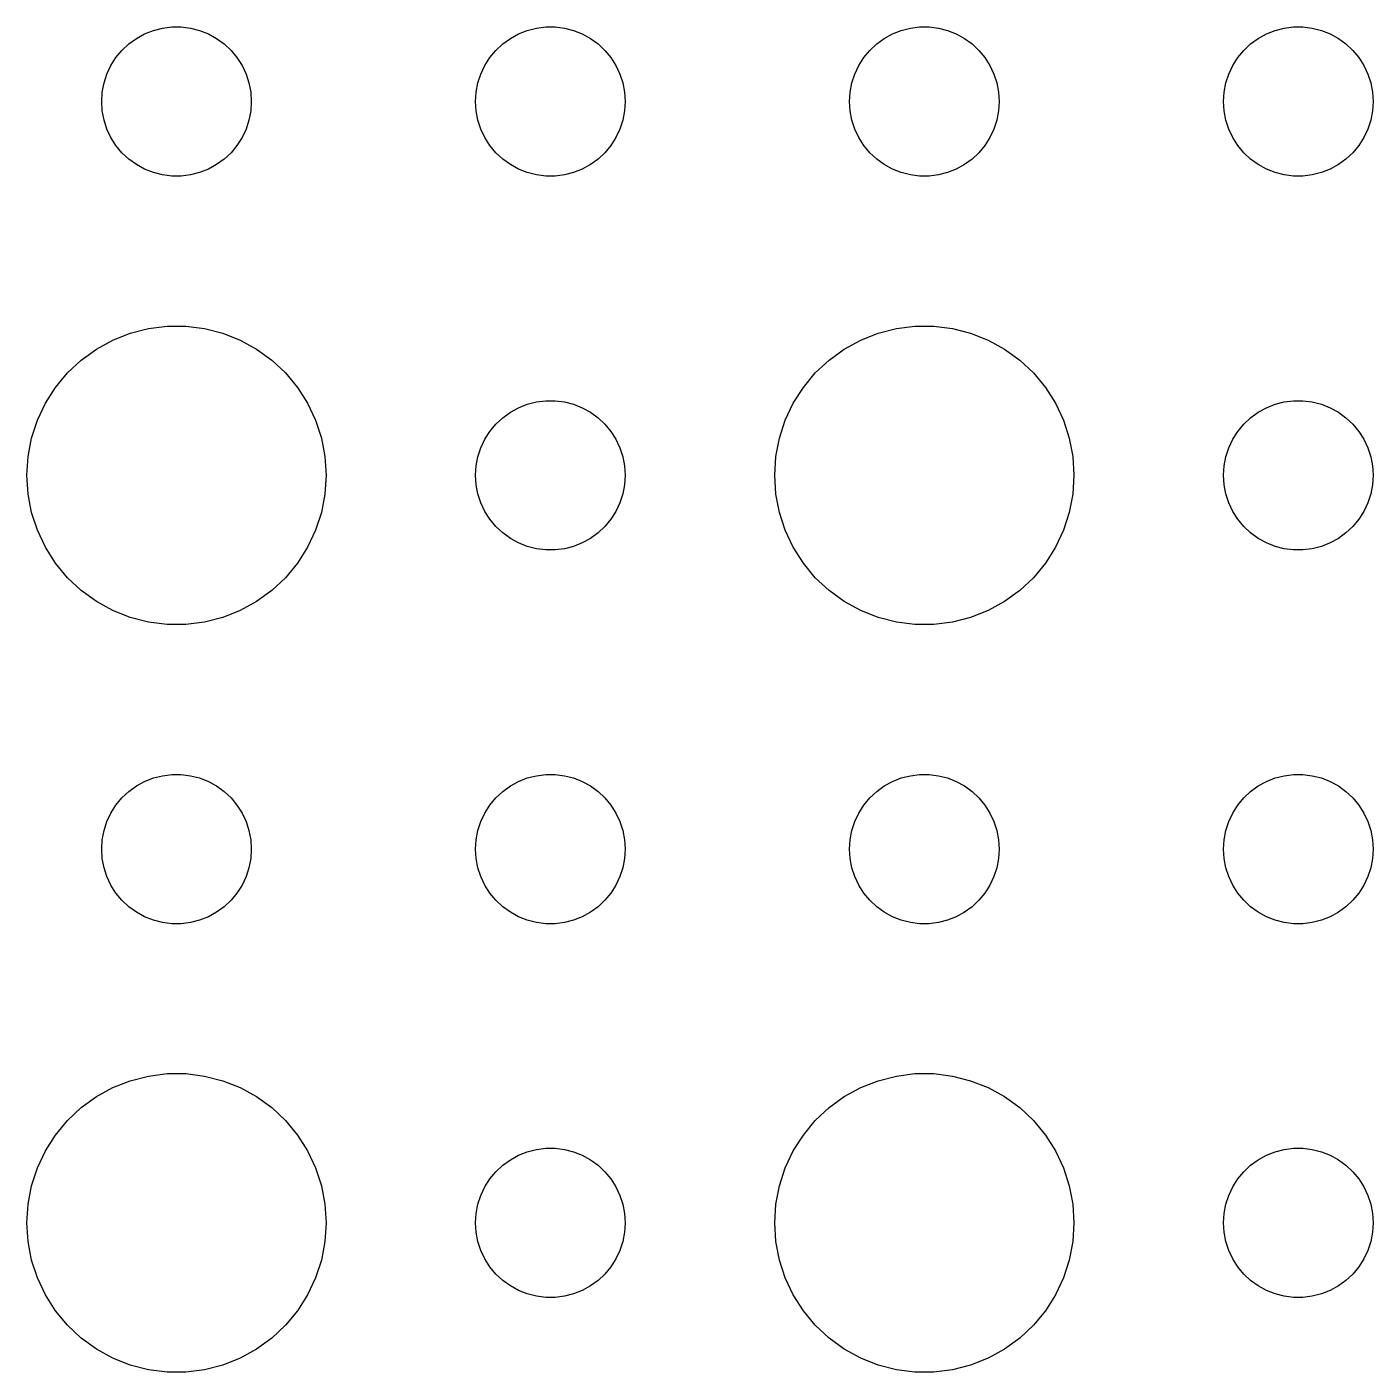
# Model space of a CAD drawing. Header units: metres. Extents: x -134 to 134, y 518 to 1078.
# Drawn here: x 34.5 to 61.5, y 795.01 to 822 of the extents above; entities that cross this region are included whole.
import ezdxf

# ---------------------------------------------------------------- set-up
doc = ezdxf.new("R2010")
doc.units = ezdxf.units.M

msp = doc.modelspace()

# ---------------------------------------------------------------- linework, layer by layer
for p, q in [((36.8613, 821.857), (37.0365, 821.927)), ((37.0365, 821.927), (37.2189, 821.973)), ((37.2189, 821.973), (37.4058, 821.997)), ((37.4058, 821.997), (37.5942, 821.997)), ((37.5942, 821.997), (37.7811, 821.973)), ((37.7811, 821.973), (37.9635, 821.927)), ((37.9635, 821.927), (38.1387, 821.857)), ((44.3613, 821.857), (44.5365, 821.927)), ((44.5365, 821.927), (44.7189, 821.973)), ((44.7189, 821.973), (44.9058, 821.997)), ((44.9058, 821.997), (45.0942, 821.997)), ((45.0942, 821.997), (45.2811, 821.973)), ((45.2811, 821.973), (45.4635, 821.927)), ((45.4635, 821.927), (45.6387, 821.857)), ((51.8613, 821.857), (52.0365, 821.927)), ((52.0365, 821.927), (52.2189, 821.973)), ((52.2189, 821.973), (52.4058, 821.997)), ((52.4058, 821.997), (52.5942, 821.997)), ((52.5942, 821.997), (52.7811, 821.973)), ((52.7811, 821.973), (52.9635, 821.927)), ((52.9635, 821.927), (53.1387, 821.857)), ((59.3613, 821.857), (59.5365, 821.927)), ((59.5365, 821.927), (59.7189, 821.973)), ((59.7189, 821.973), (59.9058, 821.997)), ((59.9058, 821.997), (60.0942, 821.997)), ((60.0942, 821.997), (60.2811, 821.973)), ((60.2811, 821.973), (60.4635, 821.927)), ((60.4635, 821.927), (60.6387, 821.857)), ((36.4065, 821.527), (36.5439, 821.656)), ((36.5439, 821.656), (36.6963, 821.766)), ((36.6963, 821.766), (36.8613, 821.857)), ((38.1387, 821.857), (38.3037, 821.766)), ((38.3037, 821.766), (38.4561, 821.656)), ((38.4561, 821.656), (38.5934, 821.527)), ((43.9065, 821.527), (44.0439, 821.656)), ((44.0439, 821.656), (44.1963, 821.766)), ((44.1963, 821.766), (44.3613, 821.857)), ((45.6387, 821.857), (45.8037, 821.766)), ((45.8037, 821.766), (45.9561, 821.656)), ((45.9561, 821.656), (46.0934, 821.527)), ((51.4065, 821.527), (51.5439, 821.656)), ((51.5439, 821.656), (51.6963, 821.766)), ((51.6963, 821.766), (51.8613, 821.857)), ((53.1387, 821.857), (53.3037, 821.766)), ((53.3037, 821.766), (53.4561, 821.656)), ((53.4561, 821.656), (53.5934, 821.527)), ((58.9065, 821.527), (59.0439, 821.656)), ((59.0439, 821.656), (59.1963, 821.766)), ((59.1963, 821.766), (59.3613, 821.857)), ((60.6387, 821.857), (60.8037, 821.766)), ((60.8037, 821.766), (60.9561, 821.656)), ((60.9561, 821.656), (61.0934, 821.527)), ((36.1855, 821.223), (36.2865, 821.382)), ((36.2865, 821.382), (36.4065, 821.527)), ((38.5934, 821.527), (38.7135, 821.382)), ((38.7135, 821.382), (38.8145, 821.223)), ((43.6855, 821.223), (43.7865, 821.382)), ((43.7865, 821.382), (43.9065, 821.527)), ((46.0934, 821.527), (46.2135, 821.382)), ((46.2135, 821.382), (46.3145, 821.223)), ((51.1855, 821.223), (51.2865, 821.382)), ((51.2865, 821.382), (51.4065, 821.527)), ((53.5934, 821.527), (53.7135, 821.382)), ((53.7135, 821.382), (53.8145, 821.223)), ((58.6855, 821.223), (58.7865, 821.382)), ((58.7865, 821.382), (58.9065, 821.527)), ((61.0934, 821.527), (61.2135, 821.382)), ((61.2135, 821.382), (61.3145, 821.223)), ((36.1053, 821.052), (36.1855, 821.223)), ((38.8145, 821.223), (38.8947, 821.052)), ((43.6053, 821.052), (43.6855, 821.223)), ((46.3145, 821.223), (46.3947, 821.052)), ((51.1053, 821.052), (51.1855, 821.223)), ((53.8145, 821.223), (53.8947, 821.052)), ((58.6053, 821.052), (58.6855, 821.223)), ((61.3145, 821.223), (61.3947, 821.052)), ((36.0118, 820.688), (36.0471, 820.873)), ((36.0471, 820.873), (36.1053, 821.052)), ((38.8947, 821.052), (38.9529, 820.873)), ((38.9529, 820.873), (38.9882, 820.688)), ((43.5118, 820.688), (43.5471, 820.873)), ((43.5471, 820.873), (43.6053, 821.052)), ((46.3947, 821.052), (46.4529, 820.873)), ((46.4529, 820.873), (46.4882, 820.688)), ((51.0118, 820.688), (51.0471, 820.873)), ((51.0471, 820.873), (51.1053, 821.052)), ((53.8947, 821.052), (53.9529, 820.873)), ((53.9529, 820.873), (53.9882, 820.688)), ((58.5118, 820.688), (58.5471, 820.873)), ((58.5471, 820.873), (58.6053, 821.052)), ((61.3947, 821.052), (61.4529, 820.873)), ((61.4529, 820.873), (61.4882, 820.688)), ((36, 820.5), (36.0118, 820.688)), ((38.9882, 820.688), (39, 820.5)), ((43.5, 820.5), (43.5118, 820.688)), ((46.4882, 820.688), (46.5, 820.5)), ((51, 820.5), (51.0118, 820.688)), ((53.9882, 820.688), (54, 820.5)), ((58.5, 820.5), (58.5118, 820.688)), ((61.4882, 820.688), (61.5, 820.5)), ((36.0118, 820.312), (36, 820.5)), ((36.0471, 820.127), (36.0118, 820.312)), ((38.9882, 820.312), (38.9529, 820.127)), ((39, 820.5), (38.9882, 820.312)), ((43.5118, 820.312), (43.5, 820.5)), ((43.5471, 820.127), (43.5118, 820.312)), ((46.4882, 820.312), (46.4529, 820.127)), ((46.5, 820.5), (46.4882, 820.312)), ((51.0118, 820.312), (51, 820.5)), ((51.0471, 820.127), (51.0118, 820.312)), ((53.9882, 820.312), (53.9529, 820.127)), ((54, 820.5), (53.9882, 820.312)), ((58.5118, 820.312), (58.5, 820.5)), ((58.5471, 820.127), (58.5118, 820.312)), ((61.4882, 820.312), (61.4529, 820.127)), ((61.5, 820.5), (61.4882, 820.312)), ((36.1053, 819.948), (36.0471, 820.127)), ((38.9529, 820.127), (38.8947, 819.948)), ((43.6053, 819.948), (43.5471, 820.127)), ((46.4529, 820.127), (46.3947, 819.948)), ((51.1053, 819.948), (51.0471, 820.127)), ((53.9529, 820.127), (53.8947, 819.948)), ((58.6053, 819.948), (58.5471, 820.127)), ((61.4529, 820.127), (61.3947, 819.948)), ((36.1855, 819.777), (36.1053, 819.948)), ((36.2865, 819.618), (36.1855, 819.777)), ((38.8145, 819.777), (38.7135, 819.618)), ((38.8947, 819.948), (38.8145, 819.777)), ((43.6855, 819.777), (43.6053, 819.948)), ((43.7865, 819.618), (43.6855, 819.777)), ((46.3145, 819.777), (46.2135, 819.618)), ((46.3947, 819.948), (46.3145, 819.777)), ((51.1855, 819.777), (51.1053, 819.948)), ((51.2865, 819.618), (51.1855, 819.777)), ((53.8145, 819.777), (53.7135, 819.618)), ((53.8947, 819.948), (53.8145, 819.777)), ((58.6855, 819.777), (58.6053, 819.948)), ((58.7865, 819.618), (58.6855, 819.777)), ((61.3145, 819.777), (61.2135, 819.618)), ((61.3947, 819.948), (61.3145, 819.777)), ((36.4065, 819.473), (36.2865, 819.618)), ((36.5439, 819.344), (36.4065, 819.473)), ((38.5934, 819.473), (38.4561, 819.344)), ((38.7135, 819.618), (38.5934, 819.473)), ((43.9065, 819.473), (43.7865, 819.618)), ((44.0439, 819.344), (43.9065, 819.473)), ((46.0934, 819.473), (45.9561, 819.344)), ((46.2135, 819.618), (46.0934, 819.473)), ((51.4065, 819.473), (51.2865, 819.618)), ((51.5439, 819.344), (51.4065, 819.473)), ((53.5934, 819.473), (53.4561, 819.344)), ((53.7135, 819.618), (53.5934, 819.473)), ((58.9065, 819.473), (58.7865, 819.618)), ((59.0439, 819.344), (58.9065, 819.473)), ((61.0934, 819.473), (60.9561, 819.344)), ((61.2135, 819.618), (61.0934, 819.473)), ((36.6963, 819.234), (36.5439, 819.344)), ((36.8613, 819.143), (36.6963, 819.234)), ((38.3037, 819.234), (38.1387, 819.143)), ((38.4561, 819.344), (38.3037, 819.234)), ((44.1963, 819.234), (44.0439, 819.344)), ((44.3613, 819.143), (44.1963, 819.234)), ((45.8037, 819.234), (45.6387, 819.143)), ((45.9561, 819.344), (45.8037, 819.234)), ((51.6963, 819.234), (51.5439, 819.344)), ((51.8613, 819.143), (51.6963, 819.234)), ((53.3037, 819.234), (53.1387, 819.143)), ((53.4561, 819.344), (53.3037, 819.234)), ((59.1963, 819.234), (59.0439, 819.344)), ((59.3613, 819.143), (59.1963, 819.234)), ((60.8037, 819.234), (60.6387, 819.143)), ((60.9561, 819.344), (60.8037, 819.234)), ((37.0365, 819.073), (36.8613, 819.143)), ((37.2189, 819.027), (37.0365, 819.073)), ((37.4058, 819.003), (37.2189, 819.027)), ((37.5942, 819.003), (37.4058, 819.003)), ((37.7811, 819.027), (37.5942, 819.003)), ((37.9635, 819.073), (37.7811, 819.027)), ((38.1387, 819.143), (37.9635, 819.073)), ((44.5365, 819.073), (44.3613, 819.143)), ((44.7189, 819.027), (44.5365, 819.073)), ((44.9058, 819.003), (44.7189, 819.027)), ((45.0942, 819.003), (44.9058, 819.003)), ((45.2811, 819.027), (45.0942, 819.003)), ((45.4635, 819.073), (45.2811, 819.027)), ((45.6387, 819.143), (45.4635, 819.073)), ((52.0365, 819.073), (51.8613, 819.143)), ((52.2189, 819.027), (52.0365, 819.073)), ((52.4058, 819.003), (52.2189, 819.027)), ((52.5942, 819.003), (52.4058, 819.003)), ((52.7811, 819.027), (52.5942, 819.003)), ((52.9635, 819.073), (52.7811, 819.027)), ((53.1387, 819.143), (52.9635, 819.073)), ((59.5365, 819.073), (59.3613, 819.143)), ((59.7189, 819.027), (59.5365, 819.073)), ((59.9058, 819.003), (59.7189, 819.027)), ((60.0942, 819.003), (59.9058, 819.003)), ((60.2811, 819.027), (60.0942, 819.003)), ((60.4635, 819.073), (60.2811, 819.027)), ((60.6387, 819.143), (60.4635, 819.073)), ((36.5729, 815.853), (36.9379, 815.947)), ((36.9379, 815.947), (37.3116, 815.994)), ((37.3116, 815.994), (37.6884, 815.994)), ((37.6884, 815.994), (38.0621, 815.947)), ((38.0621, 815.947), (38.427, 815.853)), ((51.5729, 815.853), (51.9379, 815.947)), ((51.9379, 815.947), (52.3116, 815.994)), ((52.3116, 815.994), (52.6884, 815.994)), ((52.6884, 815.994), (53.0621, 815.947)), ((53.0621, 815.947), (53.427, 815.853)), ((35.8925, 815.533), (36.2227, 815.714)), ((36.2227, 815.714), (36.5729, 815.853)), ((38.427, 815.853), (38.7773, 815.714)), ((38.7773, 815.714), (39.1075, 815.533)), ((50.8925, 815.533), (51.2227, 815.714)), ((51.2227, 815.714), (51.5729, 815.853)), ((53.427, 815.853), (53.7773, 815.714)), ((53.7773, 815.714), (54.1075, 815.533)), ((35.5877, 815.312), (35.8925, 815.533)), ((39.1075, 815.533), (39.4123, 815.312)), ((50.5877, 815.312), (50.8925, 815.533)), ((54.1075, 815.533), (54.4123, 815.312)), ((35.3131, 815.054), (35.5877, 815.312)), ((39.4123, 815.312), (39.6869, 815.054)), ((50.3131, 815.054), (50.5877, 815.312)), ((54.4123, 815.312), (54.6869, 815.054)), ((35.0729, 814.763), (35.3131, 815.054)), ((39.6869, 815.054), (39.927, 814.763)), ((50.0729, 814.763), (50.3131, 815.054)), ((54.6869, 815.054), (54.927, 814.763)), ((34.8711, 814.445), (35.0729, 814.763)), ((39.927, 814.763), (40.1289, 814.445)), ((49.8711, 814.445), (50.0729, 814.763)), ((54.927, 814.763), (55.1289, 814.445)), ((34.7107, 814.104), (34.8711, 814.445)), ((40.1289, 814.445), (40.2893, 814.104)), ((44.1963, 814.266), (44.3613, 814.357)), ((44.3613, 814.357), (44.5365, 814.427)), ((44.5365, 814.427), (44.7189, 814.473)), ((44.7189, 814.473), (44.9058, 814.497)), ((44.9058, 814.497), (45.0942, 814.497)), ((45.0942, 814.497), (45.2811, 814.473)), ((45.2811, 814.473), (45.4635, 814.427)), ((45.4635, 814.427), (45.6387, 814.357)), ((45.6387, 814.357), (45.8037, 814.266)), ((49.7107, 814.104), (49.8711, 814.445)), ((55.1289, 814.445), (55.2893, 814.104)), ((59.1963, 814.266), (59.3613, 814.357)), ((59.3613, 814.357), (59.5365, 814.427)), ((59.5365, 814.427), (59.7189, 814.473)), ((59.7189, 814.473), (59.9058, 814.497)), ((59.9058, 814.497), (60.0942, 814.497)), ((60.0942, 814.497), (60.2811, 814.473)), ((60.2811, 814.473), (60.4635, 814.427)), ((60.4635, 814.427), (60.6387, 814.357)), ((60.6387, 814.357), (60.8037, 814.266)), ((34.5942, 813.746), (34.7107, 814.104)), ((40.2893, 814.104), (40.4057, 813.746)), ((43.9065, 814.027), (44.0439, 814.156)), ((44.0439, 814.156), (44.1963, 814.266)), ((45.8037, 814.266), (45.9561, 814.156)), ((45.9561, 814.156), (46.0934, 814.027)), ((49.5942, 813.746), (49.7107, 814.104)), ((55.2893, 814.104), (55.4057, 813.746)), ((58.9065, 814.027), (59.0439, 814.156)), ((59.0439, 814.156), (59.1963, 814.266)), ((60.8037, 814.266), (60.9561, 814.156)), ((60.9561, 814.156), (61.0934, 814.027)), ((43.6855, 813.723), (43.7865, 813.882)), ((43.7865, 813.882), (43.9065, 814.027)), ((46.0934, 814.027), (46.2135, 813.882)), ((46.2135, 813.882), (46.3145, 813.723)), ((58.6855, 813.723), (58.7865, 813.882)), ((58.7865, 813.882), (58.9065, 814.027)), ((61.0934, 814.027), (61.2135, 813.882)), ((61.2135, 813.882), (61.3145, 813.723)), ((34.5237, 813.376), (34.5942, 813.746)), ((40.4057, 813.746), (40.4763, 813.376)), ((43.5471, 813.373), (43.6053, 813.552)), ((43.6053, 813.552), (43.6855, 813.723)), ((46.3145, 813.723), (46.3947, 813.552)), ((46.3947, 813.552), (46.4529, 813.373)), ((49.5237, 813.376), (49.5942, 813.746)), ((55.4057, 813.746), (55.4763, 813.376)), ((58.5471, 813.373), (58.6053, 813.552)), ((58.6053, 813.552), (58.6855, 813.723)), ((61.3145, 813.723), (61.3947, 813.552)), ((61.3947, 813.552), (61.4529, 813.373)), ((34.5, 813), (34.5237, 813.376)), ((40.4763, 813.376), (40.5, 813)), ((43.5118, 813.188), (43.5471, 813.373)), ((46.4529, 813.373), (46.4882, 813.188)), ((49.5, 813), (49.5237, 813.376)), ((55.4763, 813.376), (55.5, 813)), ((58.5118, 813.188), (58.5471, 813.373)), ((61.4529, 813.373), (61.4882, 813.188)), ((34.5237, 812.624), (34.5, 813)), ((40.5, 813), (40.4763, 812.624)), ((43.5, 813), (43.5118, 813.188)), ((43.5118, 812.812), (43.5, 813)), ((46.4882, 813.188), (46.5, 813)), ((46.5, 813), (46.4882, 812.812)), ((49.5237, 812.624), (49.5, 813)), ((55.5, 813), (55.4763, 812.624)), ((58.5, 813), (58.5118, 813.188)), ((58.5118, 812.812), (58.5, 813)), ((61.4882, 813.188), (61.5, 813)), ((61.5, 813), (61.4882, 812.812)), ((43.5471, 812.627), (43.5118, 812.812)), ((46.4882, 812.812), (46.4529, 812.627)), ((58.5471, 812.627), (58.5118, 812.812)), ((61.4882, 812.812), (61.4529, 812.627)), ((34.5942, 812.254), (34.5237, 812.624)), ((40.4763, 812.624), (40.4057, 812.254)), ((43.6053, 812.448), (43.5471, 812.627)), ((43.6855, 812.277), (43.6053, 812.448)), ((46.3947, 812.448), (46.3145, 812.277)), ((46.4529, 812.627), (46.3947, 812.448)), ((49.5942, 812.254), (49.5237, 812.624)), ((55.4763, 812.624), (55.4057, 812.254)), ((58.6053, 812.448), (58.5471, 812.627)), ((58.6855, 812.277), (58.6053, 812.448)), ((61.3947, 812.448), (61.3145, 812.277)), ((61.4529, 812.627), (61.3947, 812.448)), ((34.7107, 811.896), (34.5942, 812.254)), ((40.4057, 812.254), (40.2893, 811.896)), ((43.7865, 812.118), (43.6855, 812.277)), ((46.3145, 812.277), (46.2135, 812.118)), ((49.7107, 811.896), (49.5942, 812.254)), ((55.4057, 812.254), (55.2893, 811.896)), ((58.7865, 812.118), (58.6855, 812.277)), ((61.3145, 812.277), (61.2135, 812.118)), ((34.8711, 811.555), (34.7107, 811.896)), ((40.2893, 811.896), (40.1289, 811.555)), ((43.9065, 811.973), (43.7865, 812.118)), ((44.0439, 811.844), (43.9065, 811.973)), ((46.0934, 811.973), (45.9561, 811.844)), ((46.2135, 812.118), (46.0934, 811.973)), ((49.8711, 811.555), (49.7107, 811.896)), ((55.2893, 811.896), (55.1289, 811.555)), ((58.9065, 811.973), (58.7865, 812.118)), ((59.0439, 811.844), (58.9065, 811.973)), ((61.0934, 811.973), (60.9561, 811.844)), ((61.2135, 812.118), (61.0934, 811.973)), ((44.1963, 811.734), (44.0439, 811.844)), ((44.3613, 811.643), (44.1963, 811.734)), ((44.5365, 811.573), (44.3613, 811.643)), ((45.6387, 811.643), (45.4635, 811.573)), ((45.8037, 811.734), (45.6387, 811.643)), ((45.9561, 811.844), (45.8037, 811.734)), ((59.1963, 811.734), (59.0439, 811.844)), ((59.3613, 811.643), (59.1963, 811.734)), ((59.5365, 811.573), (59.3613, 811.643)), ((60.6387, 811.643), (60.4635, 811.573)), ((60.8037, 811.734), (60.6387, 811.643)), ((60.9561, 811.844), (60.8037, 811.734)), ((35.0729, 811.237), (34.8711, 811.555)), ((40.1289, 811.555), (39.927, 811.237)), ((44.7189, 811.527), (44.5365, 811.573)), ((44.9058, 811.503), (44.7189, 811.527)), ((45.0942, 811.503), (44.9058, 811.503)), ((45.2811, 811.527), (45.0942, 811.503)), ((45.4635, 811.573), (45.2811, 811.527)), ((50.0729, 811.237), (49.8711, 811.555)), ((55.1289, 811.555), (54.927, 811.237)), ((59.7189, 811.527), (59.5365, 811.573)), ((59.9058, 811.503), (59.7189, 811.527)), ((60.0942, 811.503), (59.9058, 811.503)), ((60.2811, 811.527), (60.0942, 811.503)), ((60.4635, 811.573), (60.2811, 811.527)), ((35.3131, 810.946), (35.0729, 811.237)), ((39.927, 811.237), (39.6869, 810.946)), ((50.3131, 810.946), (50.0729, 811.237)), ((54.927, 811.237), (54.6869, 810.946)), ((35.5877, 810.688), (35.3131, 810.946)), ((39.6869, 810.946), (39.4123, 810.688)), ((50.5877, 810.688), (50.3131, 810.946)), ((54.6869, 810.946), (54.4123, 810.688)), ((35.8925, 810.467), (35.5877, 810.688)), ((39.4123, 810.688), (39.1075, 810.467)), ((50.8925, 810.467), (50.5877, 810.688)), ((54.4123, 810.688), (54.1075, 810.467)), ((36.2227, 810.286), (35.8925, 810.467)), ((36.5729, 810.147), (36.2227, 810.286)), ((38.7773, 810.286), (38.427, 810.147)), ((39.1075, 810.467), (38.7773, 810.286)), ((51.2227, 810.286), (50.8925, 810.467)), ((51.5729, 810.147), (51.2227, 810.286)), ((53.7773, 810.286), (53.427, 810.147)), ((54.1075, 810.467), (53.7773, 810.286)), ((36.9379, 810.053), (36.5729, 810.147)), ((37.3116, 810.006), (36.9379, 810.053)), ((37.6884, 810.006), (37.3116, 810.006)), ((38.0621, 810.053), (37.6884, 810.006)), ((38.427, 810.147), (38.0621, 810.053)), ((51.9379, 810.053), (51.5729, 810.147)), ((52.3116, 810.006), (51.9379, 810.053)), ((52.6884, 810.006), (52.3116, 810.006)), ((53.0621, 810.053), (52.6884, 810.006)), ((53.427, 810.147), (53.0621, 810.053)), ((36.5439, 806.656), (36.6963, 806.766)), ((36.6963, 806.766), (36.8613, 806.857)), ((36.8613, 806.857), (37.0365, 806.927)), ((37.0365, 806.927), (37.2189, 806.973)), ((37.2189, 806.973), (37.4058, 806.997)), ((37.4058, 806.997), (37.5942, 806.997)), ((37.5942, 806.997), (37.7811, 806.973)), ((37.7811, 806.973), (37.9635, 806.927)), ((37.9635, 806.927), (38.1387, 806.857)), ((38.1387, 806.857), (38.3037, 806.766)), ((38.3037, 806.766), (38.4561, 806.656)), ((44.0439, 806.656), (44.1963, 806.766)), ((44.1963, 806.766), (44.3613, 806.857)), ((44.3613, 806.857), (44.5365, 806.927)), ((44.5365, 806.927), (44.7189, 806.973)), ((44.7189, 806.973), (44.9058, 806.997)), ((44.9058, 806.997), (45.0942, 806.997)), ((45.0942, 806.997), (45.2811, 806.973)), ((45.2811, 806.973), (45.4635, 806.927)), ((45.4635, 806.927), (45.6387, 806.857)), ((45.6387, 806.857), (45.8037, 806.766)), ((45.8037, 806.766), (45.9561, 806.656)), ((51.5439, 806.656), (51.6963, 806.766)), ((51.6963, 806.766), (51.8613, 806.857)), ((51.8613, 806.857), (52.0365, 806.927)), ((52.0365, 806.927), (52.2189, 806.973)), ((52.2189, 806.973), (52.4058, 806.997)), ((52.4058, 806.997), (52.5942, 806.997)), ((52.5942, 806.997), (52.7811, 806.973)), ((52.7811, 806.973), (52.9635, 806.927)), ((52.9635, 806.927), (53.1387, 806.857)), ((53.1387, 806.857), (53.3037, 806.766)), ((53.3037, 806.766), (53.4561, 806.656)), ((59.0439, 806.656), (59.1963, 806.766)), ((59.1963, 806.766), (59.3613, 806.857)), ((59.3613, 806.857), (59.5365, 806.927)), ((59.5365, 806.927), (59.7189, 806.973)), ((59.7189, 806.973), (59.9058, 806.997)), ((59.9058, 806.997), (60.0942, 806.997)), ((60.0942, 806.997), (60.2811, 806.973)), ((60.2811, 806.973), (60.4635, 806.927)), ((60.4635, 806.927), (60.6387, 806.857)), ((60.6387, 806.857), (60.8037, 806.766)), ((60.8037, 806.766), (60.9561, 806.656)), ((36.2865, 806.382), (36.4065, 806.527)), ((36.4065, 806.527), (36.5439, 806.656)), ((38.4561, 806.656), (38.5934, 806.527)), ((38.5934, 806.527), (38.7135, 806.382)), ((43.7865, 806.382), (43.9065, 806.527)), ((43.9065, 806.527), (44.0439, 806.656)), ((45.9561, 806.656), (46.0934, 806.527)), ((46.0934, 806.527), (46.2135, 806.382)), ((51.2865, 806.382), (51.4065, 806.527)), ((51.4065, 806.527), (51.5439, 806.656)), ((53.4561, 806.656), (53.5934, 806.527)), ((53.5934, 806.527), (53.7135, 806.382)), ((58.7865, 806.382), (58.9065, 806.527)), ((58.9065, 806.527), (59.0439, 806.656)), ((60.9561, 806.656), (61.0934, 806.527)), ((61.0934, 806.527), (61.2135, 806.382)), ((36.1053, 806.052), (36.1855, 806.223)), ((36.1855, 806.223), (36.2865, 806.382)), ((38.7135, 806.382), (38.8145, 806.223)), ((38.8145, 806.223), (38.8947, 806.052)), ((43.6053, 806.052), (43.6855, 806.223)), ((43.6855, 806.223), (43.7865, 806.382)), ((46.2135, 806.382), (46.3145, 806.223)), ((46.3145, 806.223), (46.3947, 806.052)), ((51.1053, 806.052), (51.1855, 806.223)), ((51.1855, 806.223), (51.2865, 806.382)), ((53.7135, 806.382), (53.8145, 806.223)), ((53.8145, 806.223), (53.8947, 806.052)), ((58.6053, 806.052), (58.6855, 806.223)), ((58.6855, 806.223), (58.7865, 806.382)), ((61.2135, 806.382), (61.3145, 806.223)), ((61.3145, 806.223), (61.3947, 806.052)), ((36.0471, 805.873), (36.1053, 806.052)), ((38.8947, 806.052), (38.9529, 805.873)), ((43.5471, 805.873), (43.6053, 806.052)), ((46.3947, 806.052), (46.4529, 805.873)), ((51.0471, 805.873), (51.1053, 806.052)), ((53.8947, 806.052), (53.9529, 805.873)), ((58.5471, 805.873), (58.6053, 806.052)), ((61.3947, 806.052), (61.4529, 805.873)), ((36, 805.5), (36.0118, 805.688)), ((36.0118, 805.688), (36.0471, 805.873)), ((38.9529, 805.873), (38.9882, 805.688)), ((38.9882, 805.688), (39, 805.5)), ((43.5, 805.5), (43.5118, 805.688)), ((43.5118, 805.688), (43.5471, 805.873)), ((46.4529, 805.873), (46.4882, 805.688)), ((46.4882, 805.688), (46.5, 805.5)), ((51, 805.5), (51.0118, 805.688)), ((51.0118, 805.688), (51.0471, 805.873)), ((53.9529, 805.873), (53.9882, 805.688)), ((53.9882, 805.688), (54, 805.5)), ((58.5, 805.5), (58.5118, 805.688)), ((58.5118, 805.688), (58.5471, 805.873)), ((61.4529, 805.873), (61.4882, 805.688)), ((61.4882, 805.688), (61.5, 805.5)), ((36.0118, 805.312), (36, 805.5)), ((39, 805.5), (38.9882, 805.312)), ((43.5118, 805.312), (43.5, 805.5)), ((46.5, 805.5), (46.4882, 805.312)), ((51.0118, 805.312), (51, 805.5)), ((54, 805.5), (53.9882, 805.312)), ((58.5118, 805.312), (58.5, 805.5)), ((61.5, 805.5), (61.4882, 805.312)), ((36.0471, 805.127), (36.0118, 805.312)), ((38.9882, 805.312), (38.9529, 805.127)), ((43.5471, 805.127), (43.5118, 805.312)), ((46.4882, 805.312), (46.4529, 805.127)), ((51.0471, 805.127), (51.0118, 805.312)), ((53.9882, 805.312), (53.9529, 805.127)), ((58.5471, 805.127), (58.5118, 805.312)), ((61.4882, 805.312), (61.4529, 805.127)), ((36.1053, 804.948), (36.0471, 805.127)), ((36.1855, 804.777), (36.1053, 804.948)), ((38.8947, 804.948), (38.8145, 804.777)), ((38.9529, 805.127), (38.8947, 804.948)), ((43.6053, 804.948), (43.5471, 805.127)), ((43.6855, 804.777), (43.6053, 804.948)), ((46.3947, 804.948), (46.3145, 804.777)), ((46.4529, 805.127), (46.3947, 804.948)), ((51.1053, 804.948), (51.0471, 805.127)), ((51.1855, 804.777), (51.1053, 804.948)), ((53.8947, 804.948), (53.8145, 804.777)), ((53.9529, 805.127), (53.8947, 804.948)), ((58.6053, 804.948), (58.5471, 805.127)), ((58.6855, 804.777), (58.6053, 804.948)), ((61.3947, 804.948), (61.3145, 804.777)), ((61.4529, 805.127), (61.3947, 804.948)), ((36.2865, 804.618), (36.1855, 804.777)), ((36.4065, 804.473), (36.2865, 804.618)), ((38.7135, 804.618), (38.5934, 804.473)), ((38.8145, 804.777), (38.7135, 804.618)), ((43.7865, 804.618), (43.6855, 804.777)), ((43.9065, 804.473), (43.7865, 804.618)), ((46.2135, 804.618), (46.0934, 804.473)), ((46.3145, 804.777), (46.2135, 804.618)), ((51.2865, 804.618), (51.1855, 804.777)), ((51.4065, 804.473), (51.2865, 804.618)), ((53.7135, 804.618), (53.5934, 804.473)), ((53.8145, 804.777), (53.7135, 804.618)), ((58.7865, 804.618), (58.6855, 804.777)), ((58.9065, 804.473), (58.7865, 804.618)), ((61.2135, 804.618), (61.0934, 804.473)), ((61.3145, 804.777), (61.2135, 804.618)), ((36.5439, 804.344), (36.4065, 804.473)), ((36.6963, 804.234), (36.5439, 804.344)), ((38.4561, 804.344), (38.3037, 804.234)), ((38.5934, 804.473), (38.4561, 804.344)), ((44.0439, 804.344), (43.9065, 804.473)), ((44.1963, 804.234), (44.0439, 804.344)), ((45.9561, 804.344), (45.8037, 804.234)), ((46.0934, 804.473), (45.9561, 804.344)), ((51.5439, 804.344), (51.4065, 804.473)), ((51.6963, 804.234), (51.5439, 804.344)), ((53.4561, 804.344), (53.3037, 804.234)), ((53.5934, 804.473), (53.4561, 804.344)), ((59.0439, 804.344), (58.9065, 804.473)), ((59.1963, 804.234), (59.0439, 804.344)), ((60.9561, 804.344), (60.8037, 804.234)), ((61.0934, 804.473), (60.9561, 804.344)), ((36.8613, 804.143), (36.6963, 804.234)), ((37.0365, 804.073), (36.8613, 804.143)), ((37.2189, 804.027), (37.0365, 804.073)), ((37.9635, 804.073), (37.7811, 804.027)), ((38.1387, 804.143), (37.9635, 804.073)), ((38.3037, 804.234), (38.1387, 804.143)), ((44.3613, 804.143), (44.1963, 804.234)), ((44.5365, 804.073), (44.3613, 804.143)), ((44.7189, 804.027), (44.5365, 804.073)), ((45.4635, 804.073), (45.2811, 804.027)), ((45.6387, 804.143), (45.4635, 804.073)), ((45.8037, 804.234), (45.6387, 804.143)), ((51.8613, 804.143), (51.6963, 804.234)), ((52.0365, 804.073), (51.8613, 804.143)), ((52.2189, 804.027), (52.0365, 804.073)), ((52.9635, 804.073), (52.7811, 804.027)), ((53.1387, 804.143), (52.9635, 804.073)), ((53.3037, 804.234), (53.1387, 804.143)), ((59.3613, 804.143), (59.1963, 804.234)), ((59.5365, 804.073), (59.3613, 804.143)), ((59.7189, 804.027), (59.5365, 804.073)), ((60.4635, 804.073), (60.2811, 804.027)), ((60.6387, 804.143), (60.4635, 804.073)), ((60.8037, 804.234), (60.6387, 804.143)), ((37.4058, 804.003), (37.2189, 804.027)), ((37.5942, 804.003), (37.4058, 804.003)), ((37.7811, 804.027), (37.5942, 804.003)), ((44.9058, 804.003), (44.7189, 804.027)), ((45.0942, 804.003), (44.9058, 804.003)), ((45.2811, 804.027), (45.0942, 804.003)), ((52.4058, 804.003), (52.2189, 804.027)), ((52.5942, 804.003), (52.4058, 804.003)), ((52.7811, 804.027), (52.5942, 804.003)), ((59.9058, 804.003), (59.7189, 804.027)), ((60.0942, 804.003), (59.9058, 804.003)), ((60.2811, 804.027), (60.0942, 804.003)), ((36.2227, 800.714), (36.5729, 800.853)), ((36.5729, 800.853), (36.9379, 800.947)), ((36.9379, 800.947), (37.3116, 800.994)), ((37.3116, 800.994), (37.6884, 800.994)), ((37.6884, 800.994), (38.0621, 800.947)), ((38.0621, 800.947), (38.427, 800.853)), ((38.427, 800.853), (38.7773, 800.714)), ((51.2227, 800.714), (51.5729, 800.853)), ((51.5729, 800.853), (51.9379, 800.947)), ((51.9379, 800.947), (52.3116, 800.994)), ((52.3116, 800.994), (52.6884, 800.994)), ((52.6884, 800.994), (53.0621, 800.947)), ((53.0621, 800.947), (53.427, 800.853)), ((53.427, 800.853), (53.7773, 800.714)), ((35.8925, 800.533), (36.2227, 800.714)), ((38.7773, 800.714), (39.1075, 800.533)), ((50.8925, 800.533), (51.2227, 800.714)), ((53.7773, 800.714), (54.1075, 800.533)), ((35.3131, 800.054), (35.5877, 800.312)), ((35.5877, 800.312), (35.8925, 800.533)), ((39.1075, 800.533), (39.4123, 800.312)), ((39.4123, 800.312), (39.6869, 800.054)), ((50.3131, 800.054), (50.5877, 800.312)), ((50.5877, 800.312), (50.8925, 800.533)), ((54.1075, 800.533), (54.4123, 800.312)), ((54.4123, 800.312), (54.6869, 800.054)), ((35.0729, 799.763), (35.3131, 800.054)), ((39.6869, 800.054), (39.927, 799.763)), ((50.0729, 799.763), (50.3131, 800.054)), ((54.6869, 800.054), (54.927, 799.763)), ((34.8711, 799.445), (35.0729, 799.763)), ((39.927, 799.763), (40.1289, 799.445)), ((49.8711, 799.445), (50.0729, 799.763)), ((54.927, 799.763), (55.1289, 799.445)), ((44.5365, 799.427), (44.7189, 799.473)), ((44.7189, 799.473), (44.9058, 799.497)), ((44.9058, 799.497), (45.0942, 799.497)), ((45.0942, 799.497), (45.2811, 799.473)), ((45.2811, 799.473), (45.4635, 799.427)), ((59.5365, 799.427), (59.7189, 799.473)), ((59.7189, 799.473), (59.9058, 799.497)), ((59.9058, 799.497), (60.0942, 799.497)), ((60.0942, 799.497), (60.2811, 799.473)), ((60.2811, 799.473), (60.4635, 799.427)), ((34.7107, 799.104), (34.8711, 799.445)), ((40.1289, 799.445), (40.2893, 799.104)), ((44.0439, 799.156), (44.1963, 799.266)), ((44.1963, 799.266), (44.3613, 799.357)), ((44.3613, 799.357), (44.5365, 799.427)), ((45.4635, 799.427), (45.6387, 799.357)), ((45.6387, 799.357), (45.8037, 799.266)), ((45.8037, 799.266), (45.9561, 799.156)), ((49.7107, 799.104), (49.8711, 799.445)), ((55.1289, 799.445), (55.2893, 799.104)), ((59.0439, 799.156), (59.1963, 799.266)), ((59.1963, 799.266), (59.3613, 799.357)), ((59.3613, 799.357), (59.5365, 799.427)), ((60.4635, 799.427), (60.6387, 799.357)), ((60.6387, 799.357), (60.8037, 799.266)), ((60.8037, 799.266), (60.9561, 799.156)), ((34.5942, 798.746), (34.7107, 799.104)), ((40.2893, 799.104), (40.4057, 798.746)), ((43.7865, 798.882), (43.9065, 799.027)), ((43.9065, 799.027), (44.0439, 799.156)), ((45.9561, 799.156), (46.0934, 799.027)), ((46.0934, 799.027), (46.2135, 798.882)), ((49.5942, 798.746), (49.7107, 799.104)), ((55.2893, 799.104), (55.4057, 798.746)), ((58.7865, 798.882), (58.9065, 799.027)), ((58.9065, 799.027), (59.0439, 799.156)), ((60.9561, 799.156), (61.0934, 799.027)), ((61.0934, 799.027), (61.2135, 798.882)), ((34.5237, 798.376), (34.5942, 798.746)), ((40.4057, 798.746), (40.4763, 798.376)), ((43.6053, 798.552), (43.6855, 798.723)), ((43.6855, 798.723), (43.7865, 798.882)), ((46.2135, 798.882), (46.3145, 798.723)), ((46.3145, 798.723), (46.3947, 798.552)), ((49.5237, 798.376), (49.5942, 798.746)), ((55.4057, 798.746), (55.4763, 798.376)), ((58.6053, 798.552), (58.6855, 798.723)), ((58.6855, 798.723), (58.7865, 798.882)), ((61.2135, 798.882), (61.3145, 798.723)), ((61.3145, 798.723), (61.3947, 798.552)), ((43.5471, 798.373), (43.6053, 798.552)), ((46.3947, 798.552), (46.4529, 798.373)), ((58.5471, 798.373), (58.6053, 798.552)), ((61.3947, 798.552), (61.4529, 798.373)), ((34.5, 798), (34.5237, 798.376)), ((40.4763, 798.376), (40.5, 798)), ((43.5, 798), (43.5118, 798.188)), ((43.5118, 798.188), (43.5471, 798.373)), ((46.4529, 798.373), (46.4882, 798.188)), ((46.4882, 798.188), (46.5, 798)), ((49.5, 798), (49.5237, 798.376)), ((55.4763, 798.376), (55.5, 798)), ((58.5, 798), (58.5118, 798.188)), ((58.5118, 798.188), (58.5471, 798.373)), ((61.4529, 798.373), (61.4882, 798.188)), ((61.4882, 798.188), (61.5, 798)), ((34.5237, 797.624), (34.5, 798)), ((40.5, 798), (40.4763, 797.624)), ((43.5118, 797.812), (43.5, 798)), ((46.5, 798), (46.4882, 797.812)), ((49.5237, 797.624), (49.5, 798)), ((55.5, 798), (55.4763, 797.624)), ((58.5118, 797.812), (58.5, 798)), ((61.5, 798), (61.4882, 797.812)), ((34.5942, 797.254), (34.5237, 797.624)), ((40.4763, 797.624), (40.4057, 797.254)), ((43.5471, 797.627), (43.5118, 797.812)), ((43.6053, 797.448), (43.5471, 797.627)), ((46.4529, 797.627), (46.3947, 797.448)), ((46.4882, 797.812), (46.4529, 797.627)), ((49.5942, 797.254), (49.5237, 797.624)), ((55.4763, 797.624), (55.4057, 797.254)), ((58.5471, 797.627), (58.5118, 797.812)), ((58.6053, 797.448), (58.5471, 797.627)), ((61.4529, 797.627), (61.3947, 797.448)), ((61.4882, 797.812), (61.4529, 797.627)), ((43.6855, 797.277), (43.6053, 797.448)), ((46.3947, 797.448), (46.3145, 797.277)), ((58.6855, 797.277), (58.6053, 797.448)), ((61.3947, 797.448), (61.3145, 797.277)), ((34.7107, 796.896), (34.5942, 797.254)), ((40.4057, 797.254), (40.2893, 796.896)), ((43.7865, 797.118), (43.6855, 797.277)), ((43.9065, 796.973), (43.7865, 797.118)), ((46.2135, 797.118), (46.0934, 796.973)), ((46.3145, 797.277), (46.2135, 797.118)), ((49.7107, 796.896), (49.5942, 797.254)), ((55.4057, 797.254), (55.2893, 796.896)), ((58.7865, 797.118), (58.6855, 797.277)), ((58.9065, 796.973), (58.7865, 797.118)), ((61.2135, 797.118), (61.0934, 796.973)), ((61.3145, 797.277), (61.2135, 797.118)), ((34.8711, 796.555), (34.7107, 796.896)), ((40.2893, 796.896), (40.1289, 796.555)), ((44.0439, 796.844), (43.9065, 796.973)), ((44.1963, 796.734), (44.0439, 796.844)), ((45.9561, 796.844), (45.8037, 796.734)), ((46.0934, 796.973), (45.9561, 796.844)), ((49.8711, 796.555), (49.7107, 796.896)), ((55.2893, 796.896), (55.1289, 796.555)), ((59.0439, 796.844), (58.9065, 796.973)), ((59.1963, 796.734), (59.0439, 796.844)), ((60.9561, 796.844), (60.8037, 796.734)), ((61.0934, 796.973), (60.9561, 796.844)), ((35.0729, 796.237), (34.8711, 796.555)), ((40.1289, 796.555), (39.927, 796.237)), ((44.3613, 796.643), (44.1963, 796.734)), ((44.5365, 796.573), (44.3613, 796.643)), ((44.7189, 796.527), (44.5365, 796.573)), ((44.9058, 796.503), (44.7189, 796.527)), ((45.0942, 796.503), (44.9058, 796.503)), ((45.2811, 796.527), (45.0942, 796.503)), ((45.4635, 796.573), (45.2811, 796.527)), ((45.6387, 796.643), (45.4635, 796.573)), ((45.8037, 796.734), (45.6387, 796.643)), ((50.0729, 796.237), (49.8711, 796.555)), ((55.1289, 796.555), (54.927, 796.237)), ((59.3613, 796.643), (59.1963, 796.734)), ((59.5365, 796.573), (59.3613, 796.643)), ((59.7189, 796.527), (59.5365, 796.573)), ((59.9058, 796.503), (59.7189, 796.527)), ((60.0942, 796.503), (59.9058, 796.503)), ((60.2811, 796.527), (60.0942, 796.503)), ((60.4635, 796.573), (60.2811, 796.527)), ((60.6387, 796.643), (60.4635, 796.573)), ((60.8037, 796.734), (60.6387, 796.643)), ((35.3131, 795.946), (35.0729, 796.237)), ((39.927, 796.237), (39.6869, 795.946)), ((50.3131, 795.946), (50.0729, 796.237)), ((54.927, 796.237), (54.6869, 795.946)), ((35.5877, 795.688), (35.3131, 795.946)), ((39.6869, 795.946), (39.4123, 795.688)), ((50.5877, 795.688), (50.3131, 795.946)), ((54.6869, 795.946), (54.4123, 795.688)), ((35.8925, 795.467), (35.5877, 795.688)), ((36.2227, 795.286), (35.8925, 795.467)), ((39.1075, 795.467), (38.7773, 795.286)), ((39.4123, 795.688), (39.1075, 795.467)), ((50.8925, 795.467), (50.5877, 795.688)), ((51.2227, 795.286), (50.8925, 795.467)), ((54.1075, 795.467), (53.7773, 795.286)), ((54.4123, 795.688), (54.1075, 795.467)), ((36.5729, 795.147), (36.2227, 795.286)), ((38.7773, 795.286), (38.427, 795.147)), ((51.5729, 795.147), (51.2227, 795.286)), ((53.7773, 795.286), (53.427, 795.147)), ((36.9379, 795.053), (36.5729, 795.147)), ((37.3116, 795.006), (36.9379, 795.053)), ((37.6884, 795.006), (37.3116, 795.006)), ((38.0621, 795.053), (37.6884, 795.006)), ((38.427, 795.147), (38.0621, 795.053)), ((51.9379, 795.053), (51.5729, 795.147)), ((52.3116, 795.006), (51.9379, 795.053)), ((52.6884, 795.006), (52.3116, 795.006)), ((53.0621, 795.053), (52.6884, 795.006)), ((53.427, 795.147), (53.0621, 795.053))]:
    msp.add_line(p, q)

doc.saveas('drawing.dxf')
